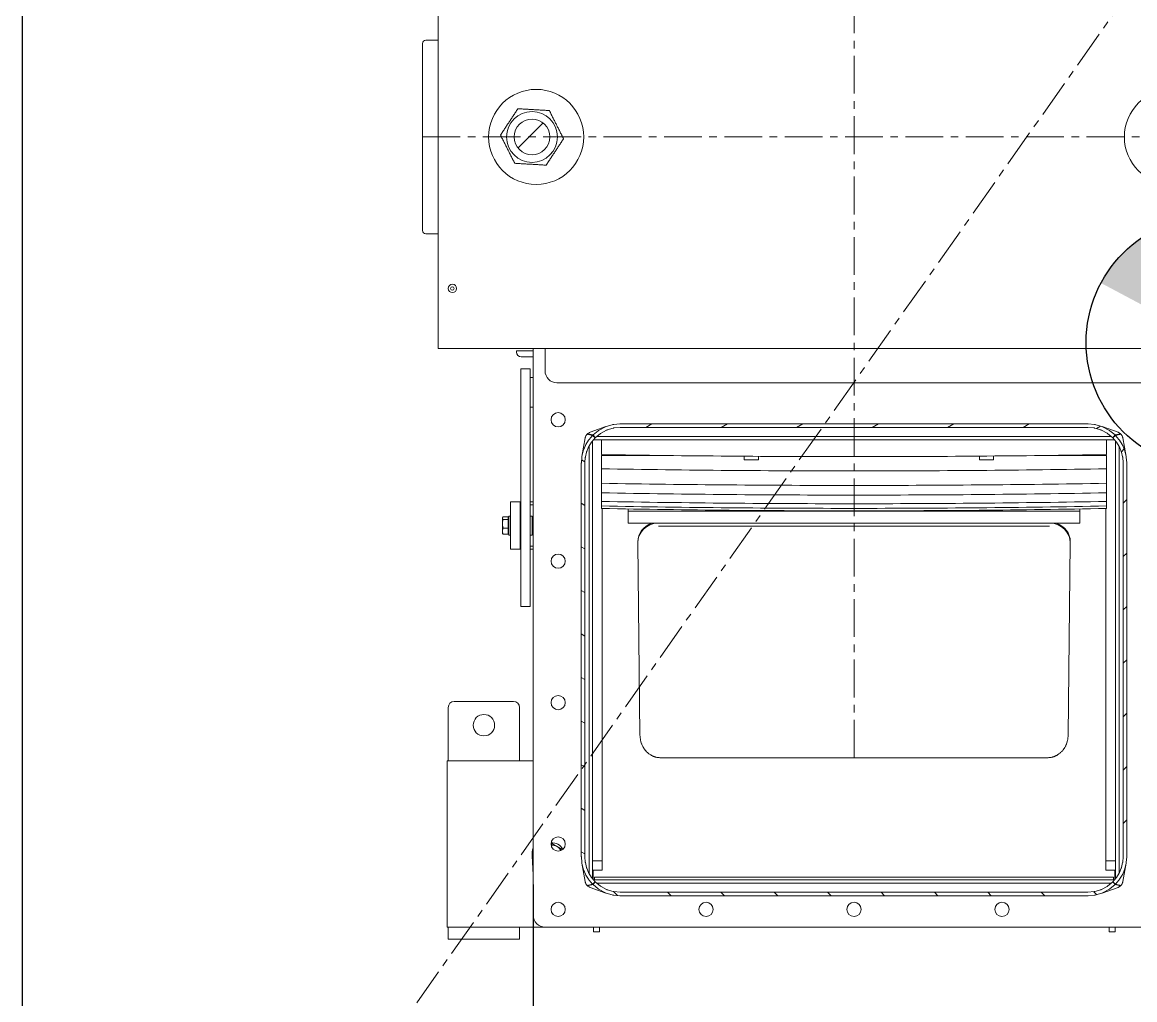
# Model space of a CAD drawing. Header units: millimetres. Extents: x 3220 to 226993, y 817 to 176024.
# Drawn here: x 17250 to 18186, y 162266 to 163088 of the extents above; entities that cross this region are included whole.
import ezdxf

# ---------------------------------------------------------------- set-up
doc = ezdxf.new("R2010")
doc.units = ezdxf.units.MM
doc.linetypes.add('AXES', pattern=[50.8, 31.75, -6.35, 6.35, -6.35])
doc.layers.add('Axe', color=1, linetype='AXES', lineweight=9)
doc.layers.add('Schraffur', color=7, linetype='Continuous', lineweight=9, true_color=0x1e1e47)
doc.layers.add('Sichtbare Kanten(DIN)', color=7, linetype='Continuous', lineweight=50, true_color=0x3f3f3f)
pattern_1 = [(45, (-1626.428, -579.05), (-22.45064, 22.45064), [])]

# ---------------------------------------------------------------- blocks, each defined once
blk = doc.blocks.new('Level -3.5 et0m')
h = blk.add_hatch(color=6)
h.dxf.hatch_style = 1
h.paths.add_polyline_path([(10857.82, -10922.91), (10951.64, -10972.86), (11001.59, -10879.05, 0.414214)])
h.paths.add_polyline_path([(10901.69, -11066.68, 0.414214), (11045.46, -11022.82), (10951.64, -10972.86)])
blk.add_lwpolyline([(11500, -9800), (9950, -9800), (9950, -12000), (11500, -12000)], close=True)
at = {"color": 6}
blk.add_circle((10951.64, -10972.86), 106.29, dxfattribs=at)
at = {"layer": 'Axe', "color": 4}
blk.add_line((11500, -9800), (9950, -12000), dxfattribs=at)
blk = doc.blocks.new('be 500 pied TC')
at = {"layer": 'Schraffur', "lineweight": 0}
h = blk.add_hatch(dxfattribs=at)
h.set_pattern_fill('ANSI31', color=5, scale=254, style=0)
h.set_pattern_definition(pattern_1)
edge = h.paths.add_edge_path()
edge.add_ellipse((0, 691), major_axis=(-1.02, -14.97), ratio=1, start_angle=0, end_angle=360)
h = blk.add_hatch(dxfattribs=at)
h.set_pattern_fill('ANSI31', color=5, scale=254, angle=75, style=0)
h.set_pattern_definition([(120, (-1626.428, -579.05), (-27.4963, -15.875), [])])
edge = h.paths.add_edge_path()
edge.add_line((253.12, 637.74), (256.51, 640.63))
edge.add_ellipse((258.47, 638.35), major_axis=(-2.72, 1.29), ratio=0.99536, start_angle=326.93594, end_angle=335.91342, ccw=False)
edge.add_line((256.89, 640.91), (260.48, 643.11))
edge.add_ellipse((262.08, 640.56), major_axis=(-3.04, -0.08), ratio=0.987128, start_angle=291.20388, end_angle=300.27694, ccw=False)
edge.add_line((260.9, 643.33), (264.78, 644.93))
edge.add_ellipse((265.97, 642.17), major_axis=(-3.05, -0.48), ratio=0.971118, start_angle=274.77785, end_angle=284.03035, ccw=False)
edge.add_line((265.26, 645.09), (269.32, 646.06))
edge.add_ellipse((270.04, 643.15), major_axis=(3.11, 0.55), ratio=0.948792, start_angle=84.12371, end_angle=93.60693, ccw=False)
edge.add_line((269.84, 646.14), (274.09, 646.48))
edge.add_ellipse((274.29, 643.48), major_axis=(3.21, 0.5), ratio=0.922053, start_angle=80.33847, end_angle=85.20688, ccw=False)
edge.add_line((274.37, 646.49), (605.63, 646.49))
edge.add_ellipse((605.71, 643.48), major_axis=(-3.21, 0.5), ratio=0.922053, start_angle=274.79312, end_angle=279.66153, ccw=False)
edge.add_line((605.91, 646.48), (610.16, 646.14))
edge.add_ellipse((609.96, 643.15), major_axis=(3.11, -0.55), ratio=0.948792, start_angle=86.39307, end_angle=95.87629, ccw=False)
edge.add_line((610.68, 646.06), (614.74, 645.09))
edge.add_ellipse((614.03, 642.17), major_axis=(3.05, -0.48), ratio=0.971118, start_angle=75.96965, end_angle=85.22215, ccw=False)
edge.add_line((615.22, 644.93), (619.1, 643.33))
edge.add_ellipse((617.92, 640.56), major_axis=(3.04, -0.08), ratio=0.987128, start_angle=59.72306, end_angle=68.79612, ccw=False)
edge.add_line((619.52, 643.11), (623.11, 640.91))
edge.add_ellipse((621.53, 638.35), major_axis=(2.72, 1.29), ratio=0.99536, start_angle=24.08658, end_angle=33.06406, ccw=False)
edge.add_line((623.49, 640.63), (626.88, 637.74))
edge.add_line((626.88, 637.74), (628.83, 640.04))
edge.add_line((628.83, 640.04), (625.46, 642.91))
edge.add_ellipse((621.53, 638.35), major_axis=(5.45, 2.58), ratio=0.99536, start_angle=24.08658, end_angle=33.06406)
edge.add_line((624.7, 643.47), (621.12, 645.66))
edge.add_ellipse((617.92, 640.56), major_axis=(6.08, -0.16), ratio=0.987128, start_angle=59.72306, end_angle=68.79612)
edge.add_line((620.27, 646.09), (616.4, 647.69))
edge.add_ellipse((614.03, 642.17), major_axis=(6.1, -0.95), ratio=0.971118, start_angle=75.96965, end_angle=85.22215)
edge.add_line((615.46, 648), (611.4, 648.98))
edge.add_ellipse((609.96, 643.15), major_axis=(6.23, -1.11), ratio=0.948792, start_angle=86.39307, end_angle=95.87629)
edge.add_line((610.37, 649.14), (606.1, 649.47))
edge.add_ellipse((605.71, 643.48), major_axis=(-6.43, 1.01), ratio=0.922053, start_angle=274.79312, end_angle=279.66153)
edge.add_line((605.55, 649.5), (274.45, 649.5))
edge.add_ellipse((274.29, 643.48), major_axis=(6.43, 1.01), ratio=0.922053, start_angle=80.33847, end_angle=85.20688)
edge.add_line((273.9, 649.47), (269.63, 649.14))
edge.add_ellipse((270.04, 643.15), major_axis=(6.23, 1.11), ratio=0.948792, start_angle=84.12371, end_angle=93.60693)
edge.add_line((268.6, 648.98), (264.54, 648))
edge.add_ellipse((265.97, 642.17), major_axis=(-6.1, -0.95), ratio=0.971118, start_angle=274.77785, end_angle=284.03035)
edge.add_line((263.6, 647.69), (259.73, 646.09))
edge.add_ellipse((262.08, 640.56), major_axis=(-6.08, -0.16), ratio=0.987128, start_angle=291.20388, end_angle=300.27694)
edge.add_line((258.88, 645.66), (255.3, 643.47))
edge.add_ellipse((258.47, 638.35), major_axis=(-5.45, 2.58), ratio=0.99536, start_angle=326.93594, end_angle=335.91342)
edge.add_line((254.54, 642.91), (251.17, 640.04))
edge.add_line((251.17, 640.04), (253.12, 637.74))
h = blk.add_hatch(dxfattribs=at)
h.set_pattern_fill('ANSI31', color=5, scale=254, angle=15, style=0)
h.set_pattern_definition([(60, (-1626.428, -579.05), (-27.4963, 15.875), [])])
edge = h.paths.add_edge_path()
edge.add_line((253.12, 202.26), (249.6, 206.55))
edge.add_ellipse((251.9, 208.49), major_axis=(0.78, -2.95), ratio=0.982619, start_angle=283.49231, end_angle=294.89763, ccw=False)
edge.add_line((249.26, 207.06), (246.79, 211.67))
edge.add_ellipse((249.42, 213.12), major_axis=(-1.06, 2.95), ratio=0.958788, start_angle=87.0405, end_angle=98.76834, ccw=False)
edge.add_line((246.55, 212.26), (245.04, 217.23))
edge.add_ellipse((247.92, 218.09), major_axis=(-1.05, 3.06), ratio=0.926707, start_angle=75.66483, end_angle=87.76282, ccw=False)
edge.add_line((244.91, 217.9), (244.39, 223.19))
edge.add_ellipse((247.4, 223.34), major_axis=(-0.94, 3.24), ratio=0.890094, start_angle=71.98928, end_angle=78.22091, ccw=False)
edge.add_line((244.37, 223.55), (244.37, 616.45))
edge.add_ellipse((247.4, 616.66), major_axis=(-0.94, -3.24), ratio=0.890094, start_angle=281.77909, end_angle=288.01072, ccw=False)
edge.add_line((244.39, 616.81), (244.91, 622.1))
edge.add_ellipse((247.92, 621.91), major_axis=(-1.05, -3.06), ratio=0.926707, start_angle=272.23718, end_angle=284.33517, ccw=False)
edge.add_line((245.04, 622.77), (246.55, 627.74))
edge.add_ellipse((249.42, 626.88), major_axis=(1.06, 2.95), ratio=0.958788, start_angle=81.23166, end_angle=92.9595, ccw=False)
edge.add_line((246.79, 628.33), (249.26, 632.94))
edge.add_ellipse((251.9, 631.51), major_axis=(0.78, 2.95), ratio=0.982619, start_angle=65.10237, end_angle=76.50769, ccw=False)
edge.add_line((249.6, 633.45), (253.12, 637.74))
edge.add_line((253.12, 637.74), (250.8, 639.66))
edge.add_line((250.8, 639.66), (247.3, 635.39))
edge.add_ellipse((251.9, 631.51), major_axis=(1.57, 5.9), ratio=0.982619, start_angle=65.10237, end_angle=76.50769)
edge.add_line((246.62, 634.38), (244.16, 629.78))
edge.add_ellipse((249.42, 626.88), major_axis=(2.11, 5.89), ratio=0.958788, start_angle=81.23166, end_angle=92.9595)
edge.add_line((243.67, 628.6), (242.16, 623.62))
edge.add_ellipse((247.92, 621.91), major_axis=(-2.1, -6.12), ratio=0.926707, start_angle=272.23718, end_angle=284.33517)
edge.add_line((241.9, 622.28), (241.37, 616.97))
edge.add_ellipse((247.4, 616.66), major_axis=(-1.87, -6.48), ratio=0.890094, start_angle=281.77909, end_angle=288.01072)
edge.add_line((241.34, 616.24), (241.34, 223.76))
edge.add_ellipse((247.4, 223.34), major_axis=(-1.87, 6.48), ratio=0.890094, start_angle=71.98928, end_angle=78.22091)
edge.add_line((241.37, 223.03), (241.9, 217.72))
edge.add_ellipse((247.92, 218.09), major_axis=(-2.1, 6.12), ratio=0.926707, start_angle=75.66483, end_angle=87.76282)
edge.add_line((242.16, 216.38), (243.67, 211.4))
edge.add_ellipse((249.42, 213.12), major_axis=(-2.11, 5.89), ratio=0.958788, start_angle=87.0405, end_angle=98.76834)
edge.add_line((244.16, 210.22), (246.62, 205.62))
edge.add_ellipse((251.9, 208.49), major_axis=(1.57, -5.9), ratio=0.982619, start_angle=283.49231, end_angle=294.89763)
edge.add_line((247.3, 204.61), (250.8, 200.34))
edge.add_line((250.8, 200.34), (253.12, 202.26))
h = blk.add_hatch(dxfattribs=at)
h.set_pattern_fill('ANSI31', color=5, scale=254, angle=90, style=0)
h.set_pattern_definition([(135, (-1626.428, -579.05), (-22.45064, -22.45064), [])])
edge = h.paths.add_edge_path()
edge.add_line((626.88, 637.74), (630.4, 633.45))
edge.add_ellipse((628.1, 631.51), major_axis=(-0.78, 2.95), ratio=0.982619, start_angle=283.49231, end_angle=294.89763, ccw=False)
edge.add_line((630.74, 632.94), (633.21, 628.33))
edge.add_ellipse((630.58, 626.88), major_axis=(1.06, -2.95), ratio=0.958788, start_angle=87.0405, end_angle=98.76834, ccw=False)
edge.add_line((633.45, 627.74), (634.96, 622.77))
edge.add_ellipse((632.08, 621.91), major_axis=(1.05, -3.06), ratio=0.926707, start_angle=75.66483, end_angle=87.76282, ccw=False)
edge.add_line((635.09, 622.1), (635.61, 616.81))
edge.add_ellipse((632.6, 616.66), major_axis=(0.94, -3.24), ratio=0.890094, start_angle=71.98928, end_angle=78.22091, ccw=False)
edge.add_line((635.63, 616.45), (635.63, 223.55))
edge.add_ellipse((632.6, 223.34), major_axis=(0.94, 3.24), ratio=0.890094, start_angle=281.77909, end_angle=288.01072, ccw=False)
edge.add_line((635.61, 223.19), (635.09, 217.9))
edge.add_ellipse((632.08, 218.09), major_axis=(1.05, 3.06), ratio=0.926707, start_angle=272.23718, end_angle=284.33517, ccw=False)
edge.add_line((634.96, 217.23), (633.45, 212.26))
edge.add_ellipse((630.58, 213.12), major_axis=(-1.06, -2.95), ratio=0.958788, start_angle=81.23166, end_angle=92.9595, ccw=False)
edge.add_line((633.21, 211.67), (630.74, 207.06))
edge.add_ellipse((628.1, 208.49), major_axis=(-0.78, -2.95), ratio=0.982619, start_angle=65.10237, end_angle=76.50769, ccw=False)
edge.add_line((630.4, 206.55), (626.88, 202.26))
edge.add_line((626.88, 202.26), (629.2, 200.34))
edge.add_line((629.2, 200.34), (632.7, 204.61))
edge.add_ellipse((628.1, 208.49), major_axis=(-1.57, -5.9), ratio=0.982619, start_angle=65.10237, end_angle=76.50769)
edge.add_line((633.38, 205.62), (635.84, 210.22))
edge.add_ellipse((630.58, 213.12), major_axis=(-2.11, -5.89), ratio=0.958788, start_angle=81.23166, end_angle=92.9595)
edge.add_line((636.33, 211.4), (637.84, 216.38))
edge.add_ellipse((632.08, 218.09), major_axis=(2.1, 6.12), ratio=0.926707, start_angle=272.23718, end_angle=284.33517)
edge.add_line((638.1, 217.72), (638.63, 223.03))
edge.add_ellipse((632.6, 223.34), major_axis=(1.87, 6.48), ratio=0.890094, start_angle=281.77909, end_angle=288.01072)
edge.add_line((638.66, 223.76), (638.66, 616.24))
edge.add_ellipse((632.6, 616.66), major_axis=(1.87, -6.48), ratio=0.890094, start_angle=71.98928, end_angle=78.22091)
edge.add_line((638.63, 616.97), (638.1, 622.28))
edge.add_ellipse((632.08, 621.91), major_axis=(2.1, -6.12), ratio=0.926707, start_angle=75.66483, end_angle=87.76282)
edge.add_line((637.84, 623.62), (636.33, 628.6))
edge.add_ellipse((630.58, 626.88), major_axis=(2.11, -5.89), ratio=0.958788, start_angle=87.0405, end_angle=98.76834)
edge.add_line((635.84, 629.78), (633.38, 634.38))
edge.add_ellipse((628.1, 631.51), major_axis=(-1.57, 5.9), ratio=0.982619, start_angle=283.49231, end_angle=294.89763)
edge.add_line((632.7, 635.39), (629.2, 639.66))
edge.add_line((629.2, 639.66), (626.88, 637.74))
h = blk.add_hatch(dxfattribs=at)
h.set_pattern_fill('ANSI31', color=5, scale=254, style=0)
h.set_pattern_definition(pattern_1)
edge = h.paths.add_edge_path()
edge.add_line((626.88, 202.26), (623.49, 199.37))
edge.add_ellipse((621.53, 201.65), major_axis=(2.72, -1.29), ratio=0.99536, start_angle=326.93594, end_angle=335.91342, ccw=False)
edge.add_line((623.11, 199.09), (619.52, 196.89))
edge.add_ellipse((617.92, 199.44), major_axis=(3.04, 0.08), ratio=0.987128, start_angle=291.20388, end_angle=300.27694, ccw=False)
edge.add_line((619.1, 196.67), (615.22, 195.07))
edge.add_ellipse((614.03, 197.83), major_axis=(3.05, 0.48), ratio=0.971118, start_angle=274.77785, end_angle=284.03035, ccw=False)
edge.add_line((614.74, 194.91), (610.68, 193.94))
edge.add_ellipse((609.96, 196.85), major_axis=(-3.11, -0.55), ratio=0.948792, start_angle=84.12371, end_angle=93.60693, ccw=False)
edge.add_line((610.16, 193.86), (605.91, 193.52))
edge.add_ellipse((605.71, 196.52), major_axis=(-3.21, -0.5), ratio=0.922053, start_angle=80.33847, end_angle=85.20688, ccw=False)
edge.add_line((605.63, 193.51), (274.37, 193.51))
edge.add_ellipse((274.29, 196.52), major_axis=(3.21, -0.5), ratio=0.922053, start_angle=274.79312, end_angle=279.66153, ccw=False)
edge.add_line((274.09, 193.52), (269.84, 193.86))
edge.add_ellipse((270.04, 196.85), major_axis=(-3.11, 0.55), ratio=0.948792, start_angle=86.39307, end_angle=95.87629, ccw=False)
edge.add_line((269.32, 193.94), (265.26, 194.91))
edge.add_ellipse((265.97, 197.83), major_axis=(-3.05, 0.48), ratio=0.971118, start_angle=75.96965, end_angle=85.22215, ccw=False)
edge.add_line((264.78, 195.07), (260.9, 196.67))
edge.add_ellipse((262.08, 199.44), major_axis=(-3.04, 0.08), ratio=0.987128, start_angle=59.72306, end_angle=68.79612, ccw=False)
edge.add_line((260.48, 196.89), (256.89, 199.09))
edge.add_ellipse((258.47, 201.65), major_axis=(-2.72, -1.29), ratio=0.99536, start_angle=24.08658, end_angle=33.06406, ccw=False)
edge.add_line((256.51, 199.37), (253.12, 202.26))
edge.add_line((253.12, 202.26), (251.17, 199.96))
edge.add_line((251.17, 199.96), (254.54, 197.09))
edge.add_ellipse((258.47, 201.65), major_axis=(-5.45, -2.58), ratio=0.99536, start_angle=24.08658, end_angle=33.06406)
edge.add_line((255.3, 196.53), (258.88, 194.34))
edge.add_ellipse((262.08, 199.44), major_axis=(-6.08, 0.16), ratio=0.987128, start_angle=59.72306, end_angle=68.79612)
edge.add_line((259.73, 193.91), (263.6, 192.31))
edge.add_ellipse((265.97, 197.83), major_axis=(-6.1, 0.95), ratio=0.971118, start_angle=75.96965, end_angle=85.22215)
edge.add_line((264.54, 192), (268.6, 191.02))
edge.add_ellipse((270.04, 196.85), major_axis=(-6.23, 1.11), ratio=0.948792, start_angle=86.39307, end_angle=95.87629)
edge.add_line((269.63, 190.86), (273.9, 190.53))
edge.add_ellipse((274.29, 196.52), major_axis=(6.43, -1.01), ratio=0.922053, start_angle=274.79312, end_angle=279.66153)
edge.add_line((274.45, 190.5), (605.55, 190.5))
edge.add_ellipse((605.71, 196.52), major_axis=(-6.43, -1.01), ratio=0.922053, start_angle=80.33847, end_angle=85.20688)
edge.add_line((606.1, 190.53), (610.37, 190.86))
edge.add_ellipse((609.96, 196.85), major_axis=(-6.23, -1.11), ratio=0.948792, start_angle=84.12371, end_angle=93.60693)
edge.add_line((611.4, 191.02), (615.46, 192))
edge.add_ellipse((614.03, 197.83), major_axis=(6.1, 0.95), ratio=0.971118, start_angle=274.77785, end_angle=284.03035)
edge.add_line((616.4, 192.31), (620.27, 193.91))
edge.add_ellipse((617.92, 199.44), major_axis=(6.08, 0.16), ratio=0.987128, start_angle=291.20388, end_angle=300.27694)
edge.add_line((621.12, 194.34), (624.7, 196.53))
edge.add_ellipse((621.53, 201.65), major_axis=(5.45, -2.58), ratio=0.99536, start_angle=326.93594, end_angle=335.91342)
edge.add_line((625.46, 197.09), (628.83, 199.96))
edge.add_line((628.83, 199.96), (626.88, 202.26))
at = {"color": 6}
blk.add_lwpolyline([(629, 690), (979, 690), (979, 150), (629, 150)], dxfattribs=at)
at = {"layer": 'Axe'}
for p, q in [((0, 783.1), (0, 0)), ((522.37, 420), (-517.71, 420))]:
    blk.add_line(p, q, dxfattribs=at)
at = {"layer": 'Sichtbare Kanten(DIN)', "color": 5, "lineweight": 0}
for p, q in [((-81.5, 780.35), (-81.5, 770.1)), ((-78.75, 783.1), (78.75, 783.1)), ((81.5, 780.35), (81.5, 770.1)), ((-175.63, 770), (175.62, 770)), ((178.12, 770), (175.62, 770)), ((178.12, 70), (178.12, 770)), ((480, 761.5), (525, 761.5)), ((525, 762.5), (525, 690)), ((525, 762.5), (665, 762.5)), ((665, 762.5), (665, 680)), ((665, 761.5), (675, 761.5)), ((675, 761.5), (675, 701.5)), ((475, 706.5), (475, 756.5)), ((319.7, 711.2), (319.7, 715.32)), ((320.5, 715.9), (320.22, 715.74)), ((320.77, 715.9), (320.5, 715.9)), ((325.47, 715.9), (320.77, 715.9)), ((321.83, 711.2), (321.83, 715.32)), ((331.71, 715.9), (325.47, 715.9)), ((329.12, 711.2), (329.12, 715.32)), ((333.5, 715.9), (331.71, 715.9)), ((333.5, 715.9), (333.78, 715.74)), ((334.3, 711.2), (334.3, 715.32)), ((180, 704), (181, 704)), ((180, 690), (180, 704)), ((307, 709), (347, 709)), ((307, 709), (307, 701)), ((335, 710.6), (319, 710.6)), ((319, 710.6), (319, 709)), ((321.83, 711.2), (319.7, 711.2)), ((321.18, 711.2), (321.18, 710.6)), ((329.12, 711.2), (321.83, 711.2)), ((334.3, 711.2), (329.12, 711.2)), ((332.81, 711.2), (332.81, 710.6)), ((335, 710.6), (335, 709)), ((347, 701), (347, 709)), ((185, 700), (185, 690)), ((195, 700.5), (215, 700.5)), ((195, 692.5), (195, 700.5)), ((215, 700.5), (375, 700.5)), ((347, 701), (307, 701)), ((307, 701), (307, 700.5)), ((309.5, 700.5), (309.5, 701)), ((323, 701), (323, 700.5)), ((331, 701), (331, 700.5)), ((344.5, 701), (344.5, 700.5)), ((347, 701), (347, 700.5)), ((375, 700.5), (395, 700.5)), ((395, 700.5), (395, 692.5)), ((525, 701.5), (480, 701.5)), ((675, 701.5), (665, 701.5)), ((178.12, 690), (655, 690)), ((215, 692.5), (195, 692.5)), ((202.5, 692.5), (202.5, 690)), ((215, 692.5), (375, 692.5)), ((227.5, 692.5), (227.5, 690)), ((307, 690), (307, 692.5)), ((309.5, 690), (309.5, 692.5)), ((319, 692.5), (319, 690.9)), ((335, 690.9), (319, 690.9)), ((323, 690.9), (323, 690)), ((331, 690.9), (331, 690)), ((335, 692.5), (335, 690.9)), ((344.5, 692.5), (344.5, 690)), ((347, 692.5), (347, 690)), ((395, 692.5), (375, 692.5)), ((621, 690), (605.03, 690.97)), ((178.12, 680), (179.37, 680)), ((179.37, 680), (196.87, 680)), ((665, 680), (665, 160)), ((206.87, 670), (206.87, 170)), ((252.22, 646.01), (252.43, 646.04)), ((253.33, 646.27), (268.99, 649.06)), ((263.6, 647.69), (259.73, 646.09)), ((268.6, 648.98), (264.54, 648)), ((265.26, 645.09), (269.32, 646.06)), ((273.9, 649.47), (269.63, 649.14)), ((269.84, 646.14), (274.09, 646.48)), ((274.37, 646.49), (605.63, 646.49)), ((605.55, 649.5), (274.45, 649.5)), ((605.91, 646.48), (610.16, 646.14)), ((610.37, 649.14), (606.1, 649.47)), ((610.68, 646.06), (614.74, 645.09)), ((626.67, 646.27), (611.01, 649.06)), ((615.46, 648), (611.4, 648.98)), ((620.27, 646.09), (616.4, 647.69)), ((627.78, 646.01), (627.57, 646.04)), ((248.53, 642.16), (243.77, 628.9)), ((250.8, 639.66), (247.3, 635.39)), ((248.92, 643.03), (248.9, 643)), ((249.81, 644.3), (249.59, 644.02)), ((249.6, 633.45), (253.12, 637.74)), ((250.36, 643.85), (249.81, 644.3)), ((249.81, 644.3), (250.8, 639.66)), ((250.39, 644.88), (250.18, 644.7)), ((250.18, 644.7), (251.17, 640.04)), ((253.12, 637.74), (250.8, 639.66)), ((251.18, 645.45), (251.15, 645.43)), ((254.54, 642.91), (251.17, 640.04)), ((251.17, 640.04), (253.12, 637.74)), ((252.04, 645.89), (252.02, 645.88)), ((253.12, 637.74), (256.51, 640.63)), ((255, 200.65), (255, 639.35)), ((258.88, 645.66), (255.3, 643.47)), ((255.77, 640), (624.23, 640)), ((256.89, 640.91), (260.48, 643.11)), ((619.7, 643), (260.3, 643)), ((260.9, 643.33), (264.78, 644.93)), ((609.11, 632), (609.11, 640)), ((615.22, 644.93), (619.1, 643.33)), ((617, 640), (617, 632)), ((624.82, 639.5), (617, 639.5)), ((619.52, 643.11), (623.11, 640.91)), ((624.7, 643.47), (621.12, 645.66)), ((623, 633.5), (623, 638.5)), ((625, 638.5), (623, 638.5)), ((623.49, 640.63), (626.88, 637.74)), ((625, 639.35), (625, 200.65)), ((628.83, 640.04), (625.46, 642.91)), ((626.88, 637.74), (628.83, 640.04)), ((629.2, 639.66), (626.88, 637.74)), ((626.88, 637.74), (630.4, 633.45)), ((627.98, 645.88), (627.96, 645.89)), ((628.85, 645.43), (628.82, 645.45)), ((629.82, 644.7), (628.83, 640.04)), ((630.19, 644.3), (629.2, 639.66)), ((632.7, 635.39), (629.2, 639.66)), ((629.82, 644.7), (629.61, 644.88)), ((629.64, 643.85), (630.19, 644.3)), ((630.41, 644.02), (630.19, 644.3)), ((631.1, 643), (631.08, 643.03)), ((631.47, 642.16), (636.23, 628.9)), ((665, 639.25), (668.43, 639.25)), ((668.43, 639.25), (669, 639.25)), ((669, 634.25), (669, 639.25)), ((243.67, 628.6), (242.16, 623.62)), ((246.62, 634.38), (244.16, 629.78)), ((245.04, 622.77), (246.55, 627.74)), ((246.79, 628.33), (249.26, 632.94)), ((252, 636.38), (252, 203.62)), ((267.34, 632.5), (255, 632.5)), ((267.35, 632), (268.15, 632)), ((279.25, 632.5), (268.15, 632.5)), ((268.15, 572.72), (268.15, 632.5)), ((291.45, 632.5), (279.25, 632.5)), ((299.45, 632.5), (291.45, 632.5)), ((306.71, 632.5), (299.45, 632.5)), ((310.55, 632.5), (306.71, 632.5)), ((312.64, 632.5), (310.55, 632.5)), ((312.65, 632), (609.11, 632)), ((609.11, 632), (617, 632)), ((623, 633.5), (623, 430.72)), ((628, 203.62), (628, 636.38)), ((630.74, 632.94), (633.21, 628.33)), ((635.84, 629.78), (633.38, 634.38)), ((633.45, 627.74), (634.96, 622.77)), ((637.84, 623.62), (636.33, 628.6)), ((668.43, 634.25), (665, 634.25)), ((668.43, 634.25), (669, 634.25)), ((241.9, 622.28), (241.37, 616.97)), ((244.39, 616.81), (244.91, 622.1)), ((635.09, 622.1), (635.61, 616.81)), ((638.63, 616.97), (638.1, 622.28)), ((241.34, 616.24), (241.34, 223.76)), ((244.37, 223.55), (244.37, 616.45)), ((268.15, 610), (267.68, 610)), ((315, 610), (313.04, 610)), ((325, 610), (315, 610)), ((315, 230), (315, 610)), ((325, 610), (325, 230)), ((635.63, 616.45), (635.63, 223.55)), ((638.66, 223.76), (638.66, 616.24)), ((341.44, 601.99), (340.66, 601.99)), ((503.5, 600.12), (341.62, 601.99)), ((325, 585.05), (325, 584.67)), ((327.5, 255.42), (327.5, 584.58)), ((522.37, 257.18), (522.37, 582.82)), ((271.74, 512.5), (268.69, 512.5)), ((271.74, 500.5), (271.74, 512.5)), ((271.74, 500.5), (268.76, 500.5)), ((623, 426.89), (623, 430.72)), ((623, 413.11), (623, 426.89)), ((623, 409.28), (623, 413.11)), ((623, 409.28), (623, 206.5)), ((271.74, 314.5), (268.59, 314.5)), ((271.74, 302.5), (271.74, 314.5)), ((271.74, 302.5), (268.49, 302.5)), ((268.15, 207.5), (268.15, 267.28)), ((325, 255.33), (325, 254.95)), ((341.44, 238.01), (340.66, 238.01)), ((341.62, 238.01), (503.5, 239.88)), ((267.68, 230), (268.15, 230)), ((313.04, 230), (315, 230)), ((315, 230), (325, 230)), ((241.37, 223.03), (241.9, 217.72)), ((242.16, 216.38), (243.67, 211.4)), ((244.91, 217.9), (244.39, 223.19)), ((246.55, 212.26), (245.04, 217.23)), ((634.96, 217.23), (633.45, 212.26)), ((635.61, 223.19), (635.09, 217.9)), ((636.33, 211.4), (637.84, 216.38)), ((638.1, 217.72), (638.63, 223.03)), ((248.53, 197.84), (243.77, 211.1)), ((244.16, 210.22), (246.62, 205.62)), ((249.26, 207.06), (246.79, 211.67)), ((253.12, 202.26), (249.6, 206.55)), ((255, 207.5), (267.34, 207.5)), ((268.15, 208), (267.35, 208)), ((268.15, 207.5), (279.25, 207.5)), ((279.25, 207.5), (291.45, 207.5)), ((291.45, 207.5), (299.45, 207.5)), ((299.45, 207.5), (306.71, 207.5)), ((306.71, 207.5), (310.55, 207.5)), ((310.55, 207.5), (312.64, 207.5)), ((609.11, 208), (312.65, 208)), ((617, 208), (609.11, 208)), ((609.11, 200), (609.11, 208)), ((617, 208), (617, 200)), ((623, 201.5), (623, 206.5)), ((630.4, 206.55), (626.88, 202.26)), ((633.21, 211.67), (630.74, 207.06)), ((631.47, 197.84), (636.23, 211.1)), ((633.38, 205.62), (635.84, 210.22)), ((247.3, 204.61), (250.8, 200.34)), ((248.9, 197), (248.92, 196.97)), ((249.81, 195.7), (250.8, 200.34)), ((250.18, 195.3), (251.17, 199.96)), ((250.8, 200.34), (253.12, 202.26)), ((253.12, 202.26), (251.17, 199.96)), ((251.17, 199.96), (254.54, 197.09)), ((256.51, 199.37), (253.12, 202.26)), ((624.23, 200), (255.77, 200)), ((260.48, 196.89), (256.89, 199.09)), ((260.3, 197), (619.7, 197)), ((264.78, 195.07), (260.9, 196.67)), ((619.1, 196.67), (615.22, 195.07)), ((624.82, 200.5), (617, 200.5)), ((624.53, 200.25), (617, 200.25)), ((623.11, 199.09), (619.52, 196.89)), ((623, 201.5), (625, 201.5)), ((626.88, 202.26), (623.49, 199.37)), ((625.46, 197.09), (628.83, 199.96)), ((628.83, 199.96), (626.88, 202.26)), ((626.88, 202.26), (629.2, 200.34)), ((629.82, 195.3), (628.83, 199.96)), ((629.2, 200.34), (632.7, 204.61)), ((630.19, 195.7), (629.2, 200.34)), ((631.08, 196.97), (631.1, 197)), ((665, 205.25), (668.43, 205.25)), ((668.43, 200.25), (665, 200.25)), ((668.43, 205.25), (669, 205.25)), ((668.43, 200.25), (669, 200.25)), ((669, 200.25), (669, 205.25)), ((249.59, 195.98), (249.81, 195.7)), ((250.36, 196.15), (249.81, 195.7)), ((250.18, 195.3), (250.39, 195.12)), ((251.15, 194.57), (251.18, 194.55)), ((252.02, 194.12), (252.04, 194.11)), ((252.22, 193.99), (252.43, 193.96)), ((253.33, 193.73), (268.99, 190.94)), ((255.3, 196.53), (258.88, 194.34)), ((259.73, 193.91), (263.6, 192.31)), ((264.54, 192), (268.6, 191.02)), ((269.32, 193.94), (265.26, 194.91)), ((269.63, 190.86), (273.9, 190.53)), ((274.09, 193.52), (269.84, 193.86)), ((605.63, 193.51), (274.37, 193.51)), ((274.45, 190.5), (605.55, 190.5)), ((610.16, 193.86), (605.91, 193.52)), ((606.1, 190.53), (610.37, 190.86)), ((614.74, 194.91), (610.68, 193.94)), ((626.67, 193.73), (611.01, 190.94)), ((611.4, 191.02), (615.46, 192)), ((616.4, 192.31), (620.27, 193.91)), ((621.12, 194.34), (624.7, 196.53)), ((627.78, 193.99), (627.57, 193.96)), ((627.96, 194.11), (627.98, 194.12)), ((628.82, 194.55), (628.85, 194.57)), ((629.61, 195.12), (629.82, 195.3)), ((629.64, 196.15), (630.19, 195.7)), ((630.19, 195.7), (630.41, 195.98))]:
    blk.add_line(p, q, dxfattribs=at)
for centre, radius in [((127.5, 758), 3.5), ((127.5, 758), 1.5), ((495, 731.5), 9), ((0, 687.5), 40), ((0, 691), 21.4), ((0, 691), 15), ((238, 669), 6), ((357, 669), 6), ((476, 669), 6), ((595, 669), 6), ((650, 669), 6), ((650, 544.5), 6), ((650, 420), 6), ((650, 295.5), 6), ((0, 152.5), 40)]:
    blk.add_circle(centre, radius, dxfattribs=at)
for centre, radius, start, end in [((-78.75, 780.35), 2.75, 90, 180), ((78.75, 780.35), 2.75, 0, 90), ((-82.5, 770.1), 1, 354.26083, 0), ((82.5, 770.1), 1, 180, 185.73917), ((480, 756.5), 5, 90, 180), ((181, 700), 4, 0, 90), ((480, 706.5), 5, 180, 270), ((604, 674), 17, 86.52859, 109.74992), ((655, 680), 10, 0, 90), ((196.87, 670), 10, 0, 90), ((604, 674), 10, 174.70326, 243.40595), ((604, 674), 8, 173.48918, 210), ((604, 674), 8, 210, 244.62003)]:
    blk.add_arc(centre, radius, start, end, dxfattribs=at)
for centre, major_axis, ratio, start_param, end_param in [((254.38, 640.37), (-5.93, -0.92), 0.999571, 4.795778, 4.957265), ((254.38, 640.37), (5.92, 1.05), 0.99862, 1.570796, 1.633749), ((262.08, 640.56), (-6.08, -0.16), 0.987128, 5.082467, 5.240821), ((265.97, 642.17), (-6.1, -0.95), 0.971118, 4.795778, 4.957265), ((270.04, 643.15), (6.23, 1.11), 0.948792, 1.468236, 1.633749), ((270.04, 643.15), (3.11, 0.55), 0.948792, 1.468236, 1.633749), ((274.29, 643.48), (6.43, 1.01), 0.922053, 1.402171, 1.487141), ((274.29, 643.48), (3.21, 0.5), 0.922053, 1.402171, 1.487141), ((605.71, 643.48), (-6.43, 1.01), 0.922053, 4.796045, 4.881015), ((605.71, 643.48), (-3.21, 0.5), 0.922053, 4.796045, 4.881015), ((609.96, 643.15), (3.11, -0.55), 0.948792, 1.507844, 1.673357), ((609.96, 643.15), (6.23, -1.11), 0.948792, 1.507844, 1.673357), ((614.03, 642.17), (6.1, -0.95), 0.971118, 1.325921, 1.487407), ((617.92, 640.56), (6.08, -0.16), 0.987128, 1.042364, 1.200719), ((625.62, 640.37), (5.92, -1.05), 0.99862, 1.507844, 1.570796), ((625.62, 640.37), (5.93, -0.92), 0.999571, 1.325921, 1.487407), ((254.17, 640.14), (2.03, 5.65), 0.999115, 1.41776, 1.570796), ((254.2, 640.18), (1.54, 5.8), 0.999846, 1.136251, 1.335311), ((254.3, 640.32), (-5.42, 2.57), 0.999989, 5.706109, 5.862795), ((254.34, 640.35), (-6, -0.16), 0.999916, 5.082467, 5.240821), ((258.47, 638.35), (-5.45, 2.58), 0.99536, 5.706109, 5.862795), ((258.47, 638.35), (-2.72, 1.29), 0.99536, 5.706109, 5.862795), ((262.08, 640.56), (-3.04, -0.08), 0.987128, 5.082467, 5.240821), ((265.97, 642.17), (-3.05, -0.48), 0.971118, 4.795778, 4.957265), ((614.03, 642.17), (3.05, -0.48), 0.971118, 1.325921, 1.487407), ((617.92, 640.56), (3.04, -0.08), 0.987128, 1.042364, 1.200719), ((621.53, 638.35), (2.72, 1.29), 0.99536, 0.42039, 0.577077), ((621.53, 638.35), (5.45, 2.58), 0.99536, 0.42039, 0.577077), ((625.66, 640.35), (6, -0.16), 0.999916, 1.042364, 1.200719), ((625.7, 640.32), (5.42, 2.57), 0.999989, 0.42039, 0.577077), ((625.8, 640.18), (-1.54, 5.8), 0.999846, 4.947874, 5.146935), ((625.83, 640.14), (2.03, -5.65), 0.999115, 1.570796, 1.723833), ((249.42, 626.88), (2.11, 5.89), 0.958788, 1.41776, 1.622449), ((249.42, 626.88), (1.06, 2.95), 0.958788, 1.41776, 1.622449), ((251.9, 631.51), (1.57, 5.9), 0.982619, 1.136251, 1.335311), ((251.9, 631.51), (0.78, 2.95), 0.982619, 1.136251, 1.335311), ((628.1, 631.51), (-0.78, 2.95), 0.982619, 4.947874, 5.146935), ((628.1, 631.51), (-1.57, 5.9), 0.982619, 4.947874, 5.146935), ((630.58, 626.88), (1.06, -2.95), 0.958788, 1.519143, 1.723833), ((630.58, 626.88), (2.11, -5.89), 0.958788, 1.519143, 1.723833), ((247.92, 621.91), (-2.1, -6.12), 0.926707, 4.751435, 4.962585), ((247.92, 621.91), (-1.05, -3.06), 0.926707, 4.751435, 4.962585), ((632.08, 621.91), (1.05, -3.06), 0.926707, 1.3206, 1.53175), ((632.08, 621.91), (2.1, -6.12), 0.926707, 1.3206, 1.53175), ((247.4, 616.66), (-1.87, -6.48), 0.890094, 4.917973, 5.026735), ((247.4, 616.66), (-0.94, -3.24), 0.890094, 4.917973, 5.026735), ((632.6, 616.66), (0.94, -3.24), 0.890094, 1.25645, 1.365212), ((632.6, 616.66), (1.87, -6.48), 0.890094, 1.25645, 1.365212), ((341.44, 584.67), (0, 17.32), 0.949411, 6.272219, 7.83205), ((340.66, 584.67), (0, 17.32), 0.949411, 0, 1.249298), ((341.44, 255.33), (0, -17.32), 0.949411, 4.734321, 6.294151), ((340.66, 255.33), (0, -17.32), 0.949411, 5.033888, 6.283185), ((247.4, 223.34), (-1.87, 6.48), 0.890094, 1.25645, 1.365212), ((247.92, 218.09), (-2.1, 6.12), 0.926707, 1.3206, 1.53175), ((247.4, 223.34), (-0.94, 3.24), 0.890094, 1.25645, 1.365212), ((247.92, 218.09), (-1.05, 3.06), 0.926707, 1.3206, 1.53175), ((632.08, 218.09), (1.05, 3.06), 0.926707, 4.751435, 4.962585), ((632.6, 223.34), (0.94, 3.24), 0.890094, 4.917973, 5.026735), ((632.08, 218.09), (2.1, 6.12), 0.926707, 4.751435, 4.962585), ((632.6, 223.34), (1.87, 6.48), 0.890094, 4.917973, 5.026735), ((249.42, 213.12), (-2.11, 5.89), 0.958788, 1.519143, 1.723833), ((249.42, 213.12), (-1.06, 2.95), 0.958788, 1.519143, 1.723833), ((251.9, 208.49), (0.78, -2.95), 0.982619, 4.947874, 5.146935), ((628.1, 208.49), (-0.78, -2.95), 0.982619, 1.136251, 1.335311), ((630.58, 213.12), (-1.06, -2.95), 0.958788, 1.41776, 1.622449), ((630.58, 213.12), (-2.11, -5.89), 0.958788, 1.41776, 1.622449), ((251.9, 208.49), (1.57, -5.9), 0.982619, 4.947874, 5.146935), ((254.17, 199.86), (-2.03, 5.65), 0.999115, 1.570796, 1.723833), ((254.2, 199.82), (1.54, -5.8), 0.999846, 4.947874, 5.146935), ((258.47, 201.65), (-5.45, -2.58), 0.99536, 0.42039, 0.577077), ((258.47, 201.65), (-2.72, -1.29), 0.99536, 0.42039, 0.577077), ((262.08, 199.44), (-3.04, 0.08), 0.987128, 1.042364, 1.200719), ((617.92, 199.44), (3.04, 0.08), 0.987128, 5.082467, 5.240821), ((621.53, 201.65), (2.72, -1.29), 0.99536, 5.706109, 5.862795), ((621.53, 201.65), (5.45, -2.58), 0.99536, 5.706109, 5.862795), ((625.8, 199.82), (-1.54, -5.8), 0.999846, 1.136251, 1.335311), ((625.83, 199.86), (-2.03, -5.65), 0.999115, 1.41776, 1.570796), ((628.1, 208.49), (-1.57, -5.9), 0.982619, 1.136251, 1.335311), ((254.3, 199.68), (-5.42, -2.57), 0.999989, 0.42039, 0.577077), ((254.34, 199.65), (-6, 0.16), 0.999916, 1.042364, 1.200719), ((254.38, 199.63), (-5.93, 0.92), 0.999571, 1.325921, 1.487407), ((254.38, 199.63), (-5.92, 1.05), 0.99862, 1.507844, 1.570796), ((262.08, 199.44), (-6.08, 0.16), 0.987128, 1.042364, 1.200719), ((265.97, 197.83), (-6.1, 0.95), 0.971118, 1.325921, 1.487407), ((265.97, 197.83), (-3.05, 0.48), 0.971118, 1.325921, 1.487407), ((270.04, 196.85), (-6.23, 1.11), 0.948792, 1.507844, 1.673357), ((270.04, 196.85), (-3.11, 0.55), 0.948792, 1.507844, 1.673357), ((274.29, 196.52), (6.43, -1.01), 0.922053, 4.796045, 4.881015), ((274.29, 196.52), (3.21, -0.5), 0.922053, 4.796045, 4.881015), ((605.71, 196.52), (-6.43, -1.01), 0.922053, 1.402171, 1.487141), ((605.71, 196.52), (-3.21, -0.5), 0.922053, 1.402171, 1.487141), ((609.96, 196.85), (-3.11, -0.55), 0.948792, 1.468236, 1.633749), ((609.96, 196.85), (-6.23, -1.11), 0.948792, 1.468236, 1.633749), ((614.03, 197.83), (3.05, 0.48), 0.971118, 4.795778, 4.957265), ((614.03, 197.83), (6.1, 0.95), 0.971118, 4.795778, 4.957265), ((617.92, 199.44), (6.08, 0.16), 0.987128, 5.082467, 5.240821), ((625.62, 199.63), (-5.92, -1.05), 0.99862, 1.570796, 1.633749), ((625.62, 199.63), (5.93, 0.92), 0.999571, 4.795778, 4.957265), ((625.66, 199.65), (6, 0.16), 0.999916, 5.082467, 5.240821), ((625.7, 199.68), (5.42, -2.57), 0.999989, 5.706109, 5.862795)]:
    blk.add_ellipse(centre, major_axis=major_axis, ratio=ratio, start_param=start_param, end_param=end_param, dxfattribs=at)
for points, weights in [([(-23.73, 702.92), (-12.64, 710.22), (-1.54, 717.51)], [1, 1.15470053838, 1]), ([(-1.54, 717.51), (10.32, 711.55), (22.19, 705.59)], [1, 1.15470053838, 1]), ([(320.77, 715.9), (320.27, 715.9), (319.7, 715.32)], [1, 1.0379548493, 1]), ([(321.83, 715.32), (321.26, 715.9), (320.77, 715.9)], [1, 1.0379548493, 1]), ([(325.47, 715.9), (323.78, 715.9), (321.83, 715.32)], [1, 1.0379548493, 1]), ([(329.12, 715.32), (327.17, 715.9), (325.47, 715.9)], [1, 1.0379548493, 1]), ([(331.71, 715.9), (330.51, 715.9), (329.12, 715.32)], [1, 1.0379548493, 1]), ([(334.3, 715.32), (332.91, 715.9), (331.71, 715.9)], [1, 1.0379548493, 1]), ([(333.78, 715.74), (334.02, 715.6), (334.3, 715.32)], [1.01891202717, 1.01786338887, 1]), ([(-22.19, 676.41), (-22.96, 689.67), (-23.73, 702.92)], [1, 1.15470053838, 1]), ([(22.19, 705.59), (22.96, 692.33), (23.73, 679.08)], [1, 1.15470053838, 1]), ([(1.54, 664.49), (-10.32, 670.45), (-22.19, 676.41)], [1, 1.15470053838, 1]), ([(23.73, 679.08), (12.64, 671.78), (1.54, 664.49)], [1, 1.15470053838, 1]), ([(594.76, 674), (595.06, 674.51), (595.33, 674.99)], [1, 1.00876860041, 1.01348563142]), ([(597.07, 670), (596, 671.86), (594.76, 674)], [1, 1.0379548493, 1]), ([(599.38, 666), (598.14, 668.14), (597.07, 670)], [1, 1.0379548493, 1]), ([(600.2, 666), (599.8, 666), (599.38, 666)], [1.0103528319, 1.00618396698, 1])]:
    blk.add_rational_spline(points, weights, degree=2, dxfattribs=at)
for points, knots in [([(267.34, 632.5), (268.47, 560.3), (269, 489.34), (269, 350.66), (268.47, 279.7), (267.34, 207.5)], [733.537219, 733.537219, 733.537219, 733.537219, 754.337892, 754.337892, 775.138565, 775.138565, 775.138565, 775.138565]), ([(279.25, 207.5), (280.49, 279.7), (281.08, 350.66), (281.08, 489.34), (280.49, 560.3), (279.25, 632.5)], [230.645291, 230.645291, 230.645291, 230.645291, 251.445964, 251.445964, 272.246637, 272.246637, 272.246637, 272.246637]), ([(291.45, 632.5), (292.7, 560.3), (293.28, 489.34), (293.28, 350.66), (292.7, 279.7), (291.45, 207.5)], [733.537219, 733.537219, 733.537219, 733.537219, 754.337892, 754.337892, 775.138565, 775.138565, 775.138565, 775.138565]), ([(299.45, 207.5), (300.77, 279.7), (301.39, 350.66), (301.39, 489.34), (300.77, 560.3), (299.45, 632.5)], [230.645291, 230.645291, 230.645291, 230.645291, 251.445964, 251.445964, 272.246637, 272.246637, 272.246637, 272.246637]), ([(306.71, 632.5), (308.03, 560.3), (308.65, 489.34), (308.65, 350.66), (308.03, 279.7), (306.71, 207.5)], [733.537219, 733.537219, 733.537219, 733.537219, 754.337892, 754.337892, 775.138565, 775.138565, 775.138565, 775.138565]), ([(310.55, 207.5), (311.91, 279.7), (312.55, 350.66), (312.55, 489.34), (311.91, 560.3), (310.55, 632.5)], [230.645291, 230.645291, 230.645291, 230.645291, 251.445964, 251.445964, 272.246637, 272.246637, 272.246637, 272.246637]), ([(312.64, 632.5), (314, 560.3), (314.64, 489.34), (314.64, 350.66), (314, 279.7), (312.64, 207.5)], [733.537219, 733.537219, 733.537219, 733.537219, 754.337892, 754.337892, 775.138565, 775.138565, 775.138565, 775.138565]), ([(522.37, 582.82), (522.37, 583.24), (522.34, 584.08), (522.22, 585.12), (522.05, 586.04), (521.91, 586.64), (521.75, 587.24), (521.63, 587.64), (521.47, 588.13), (521.33, 588.52), (521.14, 589), (520.97, 589.38), (520.63, 590.13), (520.14, 591.03), (519.38, 592.22), (518.76, 593.02), (518.25, 593.63), (517.98, 593.92), (517.57, 594.36), (517.15, 594.78), (516.35, 595.51), (515.43, 596.24), (514.14, 597.11), (513.14, 597.69), (512.11, 598.2), (511.41, 598.51), (510.34, 598.92), (509.26, 599.28), (507.61, 599.7), (505.75, 600.01), (504.25, 600.11), (503.5, 600.12)], [0, 0, 0, 0, 0.10622, 0.21244, 0.26555, 0.345215, 0.37177, 0.42488, 0.451435, 0.504545, 0.5311, 0.58421, 0.610765, 0.74354, 0.84976, 0.982535, 1.00909, 1.0622, 1.088755, 1.16842, 1.22153, 1.38086, 1.48708, 1.64641, 1.69952, 1.805741, 1.858851, 2.018181, 2.124401, 2.336841, 2.549281, 2.549281, 2.549281, 2.549281]), ([(325.06, 590.14), (325.06, 590.02), (325.05, 589.89), (325.05, 589.12), (325.04, 588.35), (325.02, 586.73), (325.01, 585.88), (325, 585.05)], [1.1630359, 1.1630359, 1.1630359, 1.1630359, 1.215514, 1.215514, 1.4815581, 1.4815581, 1.7286609, 1.7286609, 1.7286609, 1.7286609]), ([(315, 505.07), (315, 504.45), (315, 504.08), (314.98, 503.94), (314.96, 504.18), (314.92, 505.19), (314.9, 505.96), (314.87, 507.82), (314.86, 508.91), (314.86, 511.09), (314.87, 512.18), (314.9, 514.04), (314.92, 514.81), (314.96, 515.82), (314.98, 516.06), (315, 515.92), (315, 515.55), (315, 514.93)], [0, 0, 0, 0, 0.125, 0.125, 0.25, 0.25, 0.375, 0.375, 0.5, 0.5, 0.625, 0.625, 0.75, 0.75, 0.875, 0.875, 1, 1, 1, 1]), ([(315, 415.07), (315, 414.45), (315, 414.08), (314.98, 413.94), (314.96, 414.18), (314.92, 415.19), (314.9, 415.96), (314.87, 417.82), (314.86, 418.91), (314.86, 421.09), (314.87, 422.18), (314.9, 424.04), (314.92, 424.81), (314.96, 425.82), (314.98, 426.06), (315, 425.92), (315, 425.55), (315, 424.93)], [0, 0, 0, 0, 0.125, 0.125, 0.25, 0.25, 0.375, 0.375, 0.5, 0.5, 0.625, 0.625, 0.75, 0.75, 0.875, 0.875, 1, 1, 1, 1]), ([(315, 325.07), (315, 324.45), (315, 324.08), (314.98, 323.94), (314.96, 324.18), (314.92, 325.19), (314.9, 325.96), (314.87, 327.82), (314.86, 328.91), (314.86, 331.09), (314.87, 332.18), (314.9, 334.04), (314.92, 334.81), (314.96, 335.82), (314.98, 336.06), (315, 335.92), (315, 335.55), (315, 334.93)], [0, 0, 0, 0, 0.125, 0.125, 0.25, 0.25, 0.375, 0.375, 0.5, 0.5, 0.625, 0.625, 0.75, 0.75, 0.875, 0.875, 1, 1, 1, 1]), ([(325, 254.95), (325.01, 254.12), (325.02, 253.27), (325.04, 251.65), (325.05, 250.88), (325.05, 250.11), (325.06, 249.98), (325.06, 249.86)], [1.7665447, 1.7665447, 1.7665447, 1.7665447, 2.0136476, 2.0136476, 2.2796919, 2.2796919, 2.3321698, 2.3321698, 2.3321698, 2.3321698]), ([(503.5, 239.88), (504.25, 239.89), (505.75, 239.99), (507.6, 240.3), (509.25, 240.72), (510.33, 241.07), (511.4, 241.49), (512.1, 241.8), (512.96, 242.22), (513.63, 242.6), (514.46, 243.1), (515.1, 243.54), (515.88, 244.12), (516.49, 244.62), (517.22, 245.28), (517.77, 245.85), (518.44, 246.59), (518.95, 247.22), (519.54, 248.03), (519.98, 248.71), (520.43, 249.51), (520.71, 250.05), (520.97, 250.61), (521.13, 250.99), (521.33, 251.47), (521.47, 251.86), (521.63, 252.35), (521.75, 252.75), (521.91, 253.35), (522.05, 253.96), (522.22, 254.88), (522.34, 255.92), (522.37, 256.76), (522.37, 257.18)], [0, 0, 0, 0, 0.210908, 0.421816, 0.52727, 0.685451, 0.738178, 0.843632, 0.896359, 1.001813, 1.05454, 1.159995, 1.212722, 1.318176, 1.370903, 1.476357, 1.529084, 1.634538, 1.687265, 1.792719, 1.845446, 1.924536, 1.9509, 2.003627, 2.02999, 2.082717, 2.109081, 2.161808, 2.188172, 2.267262, 2.319989, 2.425443, 2.530897, 2.530897, 2.530897, 2.530897])]:
    blk.add_open_spline(points, degree=3, knots=knots, dxfattribs=at)
blk = doc.blocks.new('116 pied')
blk.add_blockref('be 500 pied TC', (0, -420))
blk = doc.blocks.new('132 pied')
at = {"xscale": -1}
blk.add_blockref('116 pied', (0, 0), dxfattribs=at)

msp = doc.modelspace()

# ---------------------------------------------------------------- block references
msp.add_blockref('Level -3.5 et0m', (7300.02, 173791.76))
at = {"rotation": 89.99999999999999}
msp.add_blockref('132 pied', (17950.02, 162991.76), dxfattribs=at)

doc.saveas('drawing.dxf')
